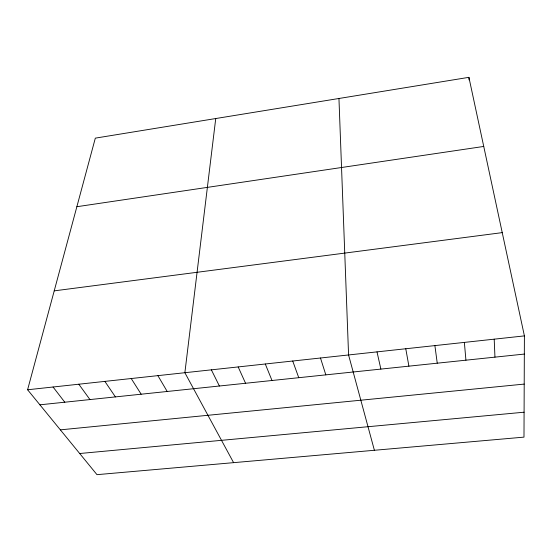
<?xml version="1.0" encoding="UTF-8"?>
<svg xmlns="http://www.w3.org/2000/svg" width="552" height="552" viewBox="0 0 552 552"><rect width="100%" height="100%" fill="white"/><g stroke="black" fill="none" stroke-linecap="round" stroke-linejoin="round"><path stroke-width="0.83" d="M524.4 335.892L523.986 437.129L96.98 474.665L27.6 389.767L95.323 138.138L468.91 77.335L524.4 335.892L27.6 389.767M215.742 118.542L184.872 372.717L233.599 462.659M76.873 206.71L483.745 146.446M54.22 290.863L502.237 232.627M39.896 404.816L524.324 354.067M60.354 429.856L524.2 384.088M79.695 453.516L524.089 412.206M53.061 387.007L64.784 402.208M78.812 384.213L89.955 399.572M104.866 381.391L115.416 396.902M131.224 378.534L141.16 394.204M157.886 375.643L167.201 391.478M211.368 369.84L219.399 386.014M238.174 366.935L245.557 383.267M265.291 363.996L272.005 380.5M292.726 361.015L298.756 377.699M320.484 358.006L325.818 374.863M374.387 450.28L348.574 354.964L338.949 98.484M377.002 351.879L380.88 369.095M405.775 348.76L408.901 366.155M434.893 345.6L437.246 363.188M464.363 342.406L465.929 360.187M468.91 77.335L469.062 79.909M494.199 339.169L494.951 357.144"/></g></svg>
